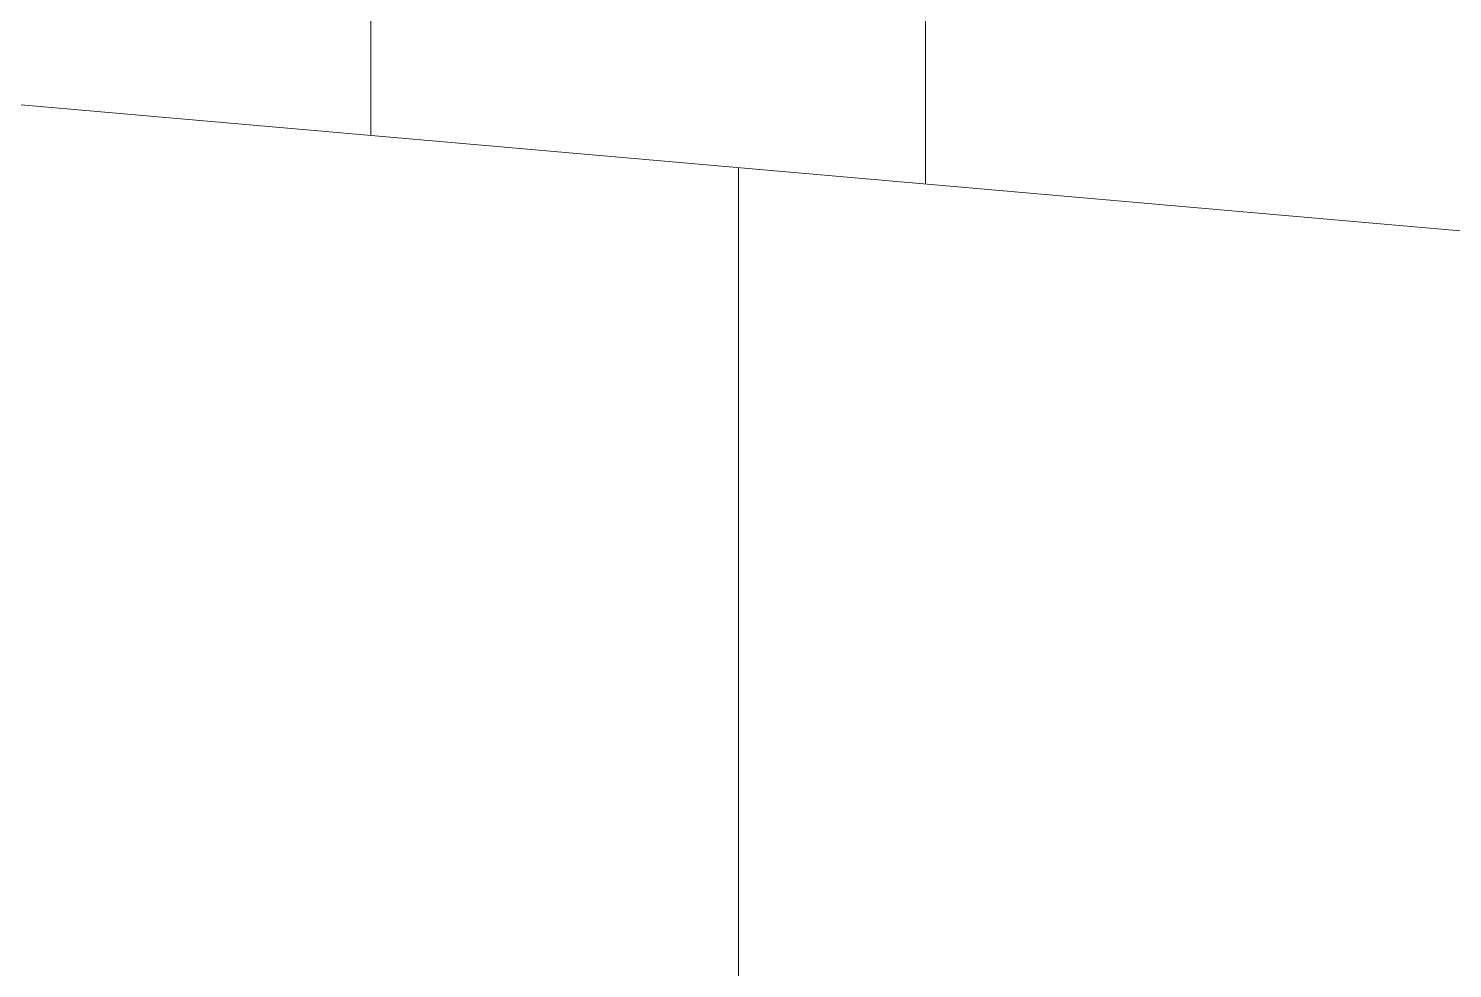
# Model space of a CAD drawing. Header units: millimetres. Extents: x -4612930 to -4329258, y -1064 to 30311.
# Drawn here: x -4542983 to -4542128, y 15412 to 15976 of the extents above; entities that cross this region are included whole.
import ezdxf

# ---------------------------------------------------------------- set-up
doc = ezdxf.new("R2010")
doc.units = ezdxf.units.MM
for name, color, linetype, lineweight in [('A-ROOF', 132, 'Continuous', 5), ('A-ROOF-PATT', 132, 'Continuous', 5), ('A-WALL-PATT', 111, 'Continuous', 5)]:
    doc.layers.add(name, color=color, linetype=linetype, lineweight=lineweight)

# ---------------------------------------------------------------- blocks, each defined once
blk = doc.blocks.new('Roof Gutters3 - Roof Gutters-1885272-SOUTH WEST')
at = {"layer": 'A-ROOF-PATT'}
h = blk.add_hatch(dxfattribs=at)
h.set_pattern_fill('FP_19', color=256, style=0, pattern_type=2)
h.set_pattern_definition([(90, (-4547772.3, 16803.9), (-333, 2e-14), [])])
h.paths.add_polyline_path([(-4578050.61, 15543.01), (-4558304.54, 17270.57), (-4538558.61, 15543.03), (-4538558.61, 15669.45), (-4538482.55, 15669.45), (-4538454.54, 15991.68), (-4558304.72, 17728.31), (-4578154.87, 15991.65), (-4578137.24, 15790.14), (-4578050.61, 15790.14), (-4578050.61, 15559.61)])
h.paths.add_polyline_path([(-4538454.54, 15991.68), (-4538454.68, 15991.68), (-4538583.42, 15999.98)])
at = {"layer": 'A-ROOF'}
blk.add_line((-4558304.54, 17270.57), (-4538558.61, 15543.03), dxfattribs=at)

msp = doc.modelspace()

# ---------------------------------------------------------------- hatches: boundary and pattern name
at = {"layer": 'A-WALL-PATT'}
h = msp.add_hatch(dxfattribs=at)
h.set_pattern_fill('FP_2', color=256, style=0, pattern_type=2)
h.set_pattern_definition([(90, (-4536559.6, 7600), (-6000, 4e-13), [1200, -1200]), (90, (-4535359.6, 7600), (-6000, 4e-13), [1200, -1200]), (90, (-4534159.6, 7600), (-6000, 4e-13), [1200, -1200]), (90, (-4535359.6, 8800), (-6000, 4e-13), [1200, -1200]), (90, (-4534159.6, 8800), (-6000, 4e-13), [1200, -1200]), (180, (-4535359.6, 8800), (-3e-13, -2400), [1200, -4800]), (180, (-4534159.6, 10000), (-3e-13, -2400), [1200, -4800]), (90, (-4534159.6, 7600), (-6000, 4e-13), [1200, -1200]), (90, (-4532959.6, 7600), (-6000, 4e-13), [1200, -1200]), (90, (-4532359.6, 7600), (-6000, 4e-13), [1200, -1200]), (90, (-4532959.6, 8800), (-6000, 4e-13), [1200, -1200]), (90, (-4532359.6, 8800), (-6000, 4e-13), [1200, -1200]), (180, (-4532959.6, 8800), (-3e-13, -2400), [1200, -4800]), (180, (-4532359.6, 10000), (-3e-13, -2400), [600, -5400]), (90, (-4537159.6, 7600), (-6000, 4e-13), [1200, -1200]), (90, (-4536559.6, 7600), (-6000, 4e-13), [1200, -1200]), (90, (-4537159.6, 8800), (-6000, 4e-13), [1200, -1200]), (90, (-4536559.6, 8800), (-6000, 4e-13), [1200, -1200]), (180, (-4537159.6, 8800), (-3e-13, -2400), [1200, -4800]), (180, (-4536559.6, 10000), (-3e-13, -2400), [600, -5400]), (90, (-4536559.6, 7600), (-6000, 4e-13), [1200, -1200]), (90, (-4538359.6, 7600), (-6000, 4e-13), [1200, -1200])])
h.paths.add_polyline_path([(-4575658.61, 7600), (-4538558.61, 7600), (-4538558.61, 15543.02), (-4558304.65, 17270.56), (-4575658.61, 15752.28), (-4575658.61, 7706.16)])

# ---------------------------------------------------------------- block references
at = {"layer": 'A-ROOF'}
msp.add_blockref('Roof Gutters3 - Roof Gutters-1885272-SOUTH WEST', (0, 0), dxfattribs=at)

doc.saveas('drawing.dxf')
